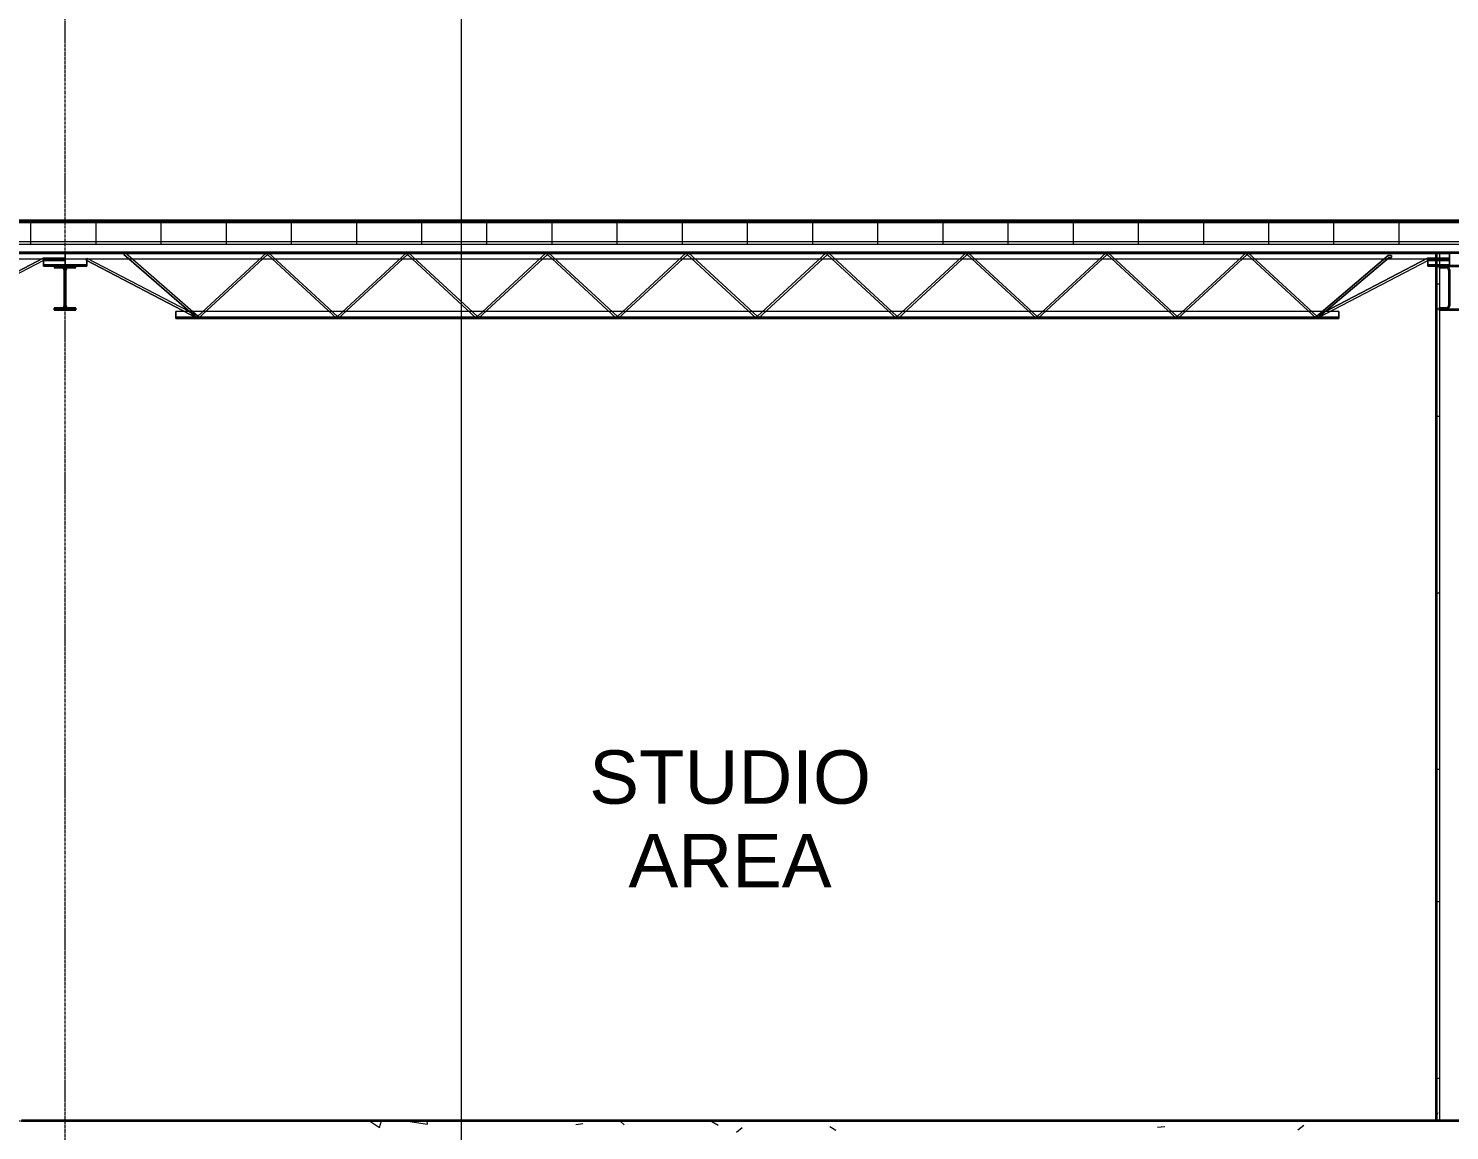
# Model space of a CAD drawing. Header units: millimetres. Extents: x -31954 to 493870, y 99509 to 604061.
# Drawn here: x 344206 to 350750, y 126074 to 131149 of the extents above; entities that cross this region are included whole.
import ezdxf

# ---------------------------------------------------------------- set-up
doc = ezdxf.new("R2010")
doc.units = ezdxf.units.MM
doc.header["$LTSCALE"] = 10
doc.linetypes.add('Center', pattern=[2, 1.25, -0.25, 0.25, -0.25])
for name, color, linetype, lineweight in [('A-ANNOTATIONS', 1, 'Continuous', 9), ('A-FLOR-LEVL', 6, 'Continuous', 9), ('A-FLOR-OTLN', 6, 'Continuous', 9), ('A-FLOR-PATT', 8, 'Continuous', 35), ('A-HATCH', 9, 'Continuous', 0), ('A-ROOF', 4, 'Continuous', 9), ('A-ROOF-PATT', 8, 'Continuous', 35), ('A-WALL', 2, 'Continuous', 18), ('S-BEAM-STEEL-SECTION', 4, 'Continuous', 20), ('S-GRID', 6, 'Center', 9)]:
    doc.layers.add(name, color=color, linetype=linetype, lineweight=lineweight)
doc.styles.get("Standard").update_dxf_attribs({"font": 'arial.ttf', "width": 0.8})
pattern_1 = [(45, (352317.82, 116967.97), (-247.487, 247.487), []), (45, (352317.82, 117342.97), (-247.487, 247.487), [])]

msp = doc.modelspace()

# ---------------------------------------------------------------- hatches: boundary and pattern name
at = {"layer": 'S-BEAM-STEEL-SECTION'}
h = msp.add_hatch(dxfattribs=at)
h.set_pattern_fill('FP_5', color=256, style=0, pattern_type=2)
h.set_pattern_definition(pattern_1)
edge = h.paths.add_edge_path(flags=0)
edge.add_arc((344361.1, 129871.5), 11.8, 270, 360)
edge.add_line((344372.9, 129871.5), (344372.9, 130037.5))
edge.add_arc((344361.1, 130037.5), 11.8, 0, 90)
edge.add_line((344361.1, 130049.3), (344325, 130049.3))
edge.add_line((344325, 130049.3), (344325, 130054.5))
edge.add_line((344325, 130054.5), (344425, 130054.5))
edge.add_line((344425, 130054.5), (344425, 130049.3))
edge.add_line((344425, 130049.3), (344389, 130049.3))
edge.add_arc((344389, 130037.5), 11.8, 90, 180)
edge.add_line((344377.2, 130037.5), (344377.2, 129871.5))
edge.add_arc((344389, 129871.5), 11.8, 180, 270)
edge.add_line((344389, 129859.7), (344425, 129859.7))
edge.add_line((344425, 129859.7), (344425, 129854.5))
edge.add_line((344425, 129854.5), (344325, 129854.5))
edge.add_line((344325, 129854.5), (344325, 129859.7))
edge.add_line((344325, 129859.7), (344361.1, 129859.7))
h = msp.add_hatch(dxfattribs=at)
h.set_pattern_fill('FP_5', color=256, style=0, pattern_type=2)
h.set_pattern_definition(pattern_1)
edge = h.paths.add_edge_path(flags=0)
edge.add_arc((350736.1, 129871.5), 11.8, 270, 360)
edge.add_line((350747.9, 129871.5), (350747.9, 130037.5))
edge.add_arc((350736.1, 130037.5), 11.8, 0, 90)
edge.add_line((350736.1, 130049.3), (350700, 130049.3))
edge.add_line((350700, 130049.3), (350700, 130054.5))
edge.add_line((350700, 130054.5), (350800, 130054.5))
edge.add_line((350800, 130054.5), (350800, 130049.3))
edge.add_line((350800, 130049.3), (350764, 130049.3))
edge.add_arc((350764, 130037.5), 11.8, 90, 180)
edge.add_line((350752.2, 130037.5), (350752.2, 129871.5))
edge.add_arc((350764, 129871.5), 11.8, 180, 270)
edge.add_line((350764, 129859.7), (350800, 129859.7))
edge.add_line((350800, 129859.7), (350800, 129854.5))
edge.add_line((350800, 129854.5), (350700, 129854.5))
edge.add_line((350700, 129854.5), (350700, 129859.7))
edge.add_line((350700, 129859.7), (350736.1, 129859.7))

# ---------------------------------------------------------------- linework, layer by layer
at = {"layer": 'A-ANNOTATIONS'}
msp.add_line((346199, 137115.7), (346199, 118348.8), dxfattribs=at)
at = {"layer": 'A-FLOR-LEVL', "linetype": 'Center'}
for p, q in [((331137.8, 130118), (369016.9, 130118)), ((331137.8, 126118), (369016.9, 126118))]:
    msp.add_line(p, q, dxfattribs=at)
at = {"layer": 'A-FLOR-OTLN', "lineweight": 35}
msp.add_line((363635, 126118), (344175, 126118), dxfattribs=at)
at = {"layer": 'A-FLOR-PATT', "lineweight": 9}
for p, q in [((345389, 126115.8), (345391.8, 126118)), ((345777.4, 126118), (345822.1, 126087.8)), ((345822.1, 126087.9), (345832.2, 126118)), ((345953.4, 126117.1), (345954.2, 126118)), ((345953.4, 126117.1), (346043.7, 126103.1)), ((346043.6, 126103.1), (346041.9, 126118)), ((346726.4, 126101.3), (346759.7, 126105.7)), ((346928.8, 126118), (346949.1, 126099.3)), ((347353.5, 126115.8), (347381.8, 126097.8)), ((350051.9, 126077.7), (350078.5, 126098.1)), ((347466.9, 126066.6), (347493.4, 126087)), ((347895.9, 126092.9), (347924.2, 126074.9)), ((349405.5, 126088.5), (349438.8, 126092.8))]:
    msp.add_line(p, q, dxfattribs=at)
at = {"layer": 'A-HATCH', "lineweight": 9}
for p, q in [((350692.2, 129972.8), (350704, 129972.8)), ((350692.2, 129363.2), (350704, 129363.2)), ((350692.2, 128550.4), (350704, 128550.4)), ((350692.2, 127737.6), (350704, 127737.6)), ((350692.2, 127128), (350704, 127128)), ((350690.3, 126512.5), (350688, 126516.4)), ((350692.2, 126315.2), (350704, 126315.2)), ((350696.1, 126155.2), (350688, 126141.1))]:
    msp.add_line(p, q, dxfattribs=at)
at = {"layer": 'A-ROOF', "lineweight": 35}
for p, q in [((363635, 130263), (336290, 130263)), ((336290, 130118), (363635, 130118))]:
    msp.add_line(p, q, dxfattribs=at)
at = {"layer": 'A-ROOF'}
for p, q in [((336290, 130256), (363635, 130256)), ((336290, 130156), (363635, 130156))]:
    msp.add_line(p, q, dxfattribs=at)
at = {"layer": 'A-ROOF-PATT', "lineweight": 9}
for p, q in [((344217.8, 130156), (344217.8, 130256)), ((344517.8, 130156), (344517.8, 130256)), ((344817.8, 130156), (344817.8, 130256)), ((345117.8, 130156), (345117.8, 130256)), ((345417.8, 130156), (345417.8, 130256)), ((345717.8, 130156), (345717.8, 130256)), ((346017.8, 130156), (346017.8, 130256)), ((346317.8, 130156), (346317.8, 130256)), ((346617.8, 130156), (346617.8, 130256)), ((346917.8, 130156), (346917.8, 130256)), ((347217.8, 130156), (347217.8, 130256)), ((347517.8, 130156), (347517.8, 130256)), ((347817.8, 130156), (347817.8, 130256)), ((348117.8, 130156), (348117.8, 130256)), ((348417.8, 130156), (348417.8, 130256)), ((348717.8, 130156), (348717.8, 130256)), ((349017.8, 130156), (349017.8, 130256)), ((349317.8, 130156), (349317.8, 130256)), ((349617.8, 130156), (349617.8, 130256)), ((349917.8, 130156), (349917.8, 130256)), ((350217.8, 130156), (350217.8, 130256)), ((350517.8, 130156), (350517.8, 130256)), ((336290, 130168), (363635, 130168))]:
    msp.add_line(p, q, dxfattribs=at)
at = {"layer": 'A-WALL', "lineweight": 35}
msp.add_line((350688, 130118), (350688, 126118), dxfattribs=at)
at = {"layer": 'A-WALL'}
for p, q in [((350688.5, 126118), (350688.5, 130118)), ((350704, 130118), (350704, 126118))]:
    msp.add_line(p, q, dxfattribs=at)
at = {"layer": 'S-BEAM-STEEL-SECTION'}
for p, q in [((336430, 130118), (344375, 130118)), ((344375, 130118), (336430, 130118)), ((336430, 130118), (344375, 130118)), ((344375, 130118), (336430, 130118)), ((344375, 130111.5), (336430, 130111.5)), ((344375, 130111.5), (336430, 130111.5)), ((344375, 130111.5), (336430, 130111.5)), ((344375, 130111.5), (336430, 130111.5)), ((343762.8, 129823.5), (344273.8, 130090.7)), ((344273.8, 130090.7), (343762.8, 129823.5)), ((344273.8, 130090.7), (344375, 130090.7)), ((344375, 130090.7), (344273.8, 130090.7)), ((344375, 130118), (344375, 130111.5)), ((344375, 130086), (344375, 130118)), ((344375, 130118), (344375, 130086)), ((344375, 130111.5), (344375, 130118)), ((344375, 130118), (344375, 130086)), ((344375, 130111.5), (344375, 130118)), ((344375, 130118), (344375, 130111.5)), ((344375, 130086), (344375, 130118)), ((344375, 130118), (350750, 130118)), ((350750, 130118), (344375, 130118)), ((344375, 130118), (350750, 130118)), ((350750, 130118), (344375, 130118)), ((344375, 130118), (344375, 130086)), ((344375, 130111.5), (344375, 130118)), ((344375, 130118), (344375, 130111.5)), ((344375, 130086), (344375, 130118)), ((344375, 130118), (350750, 130118)), ((350750, 130118), (344375, 130118)), ((344375, 130118), (350750, 130118)), ((350750, 130118), (344375, 130118)), ((344375, 130111.5), (344375, 130086)), ((344375, 130086), (344375, 130111.5)), ((344375, 130086), (344375, 130111.5)), ((344375, 130111.5), (344375, 130086)), ((350750, 130111.5), (344375, 130111.5)), ((350750, 130111.5), (344375, 130111.5)), ((350750, 130111.5), (344375, 130111.5)), ((350750, 130111.5), (344375, 130111.5)), ((344375, 130086), (344375, 130111.5)), ((344375, 130111.5), (344375, 130086)), ((350750, 130111.5), (344375, 130111.5)), ((350750, 130111.5), (344375, 130111.5)), ((350750, 130111.5), (344375, 130111.5)), ((350750, 130111.5), (344375, 130111.5)), ((344375, 130081.2), (344375, 130090.7)), ((344375, 130090.7), (344375, 130081.2)), ((344472.8, 130081.8), (344477.2, 130090.2)), ((344477.2, 130090.2), (344472.8, 130081.8)), ((344472.8, 130081.8), (344477.2, 130090.2)), ((344477.2, 130090.2), (344472.8, 130081.8)), ((344987.2, 129823.5), (344477.2, 130090.2)), ((344987.2, 129823.5), (344477.2, 130090.2)), ((344987.2, 129823.5), (344477.2, 130090.2)), ((344987.2, 129823.5), (344477.2, 130090.2)), ((344645.2, 130108), (344651.4, 130115.2)), ((344651.4, 130115.2), (344645.2, 130108)), ((344645.2, 130108), (344651.4, 130115.2)), ((344651.4, 130115.2), (344645.2, 130108)), ((344645.2, 130108), (344981.9, 129815.7)), ((344981.9, 129815.7), (344645.2, 130108)), ((344645.2, 130108), (344981.9, 129815.7)), ((344981.9, 129815.7), (344645.2, 130108)), ((344988.1, 129822.9), (344651.4, 130115.2)), ((344988.1, 129822.9), (344651.4, 130115.2)), ((344988.1, 129822.9), (344651.4, 130115.2)), ((344988.1, 129822.9), (344651.4, 130115.2)), ((345302.2, 130116.4), (344986.3, 129824.1)), ((344986.3, 129824.1), (345302.2, 130116.4)), ((345302.2, 130116.4), (344986.3, 129824.1)), ((344986.3, 129824.1), (345302.2, 130116.4)), ((345305.9, 130106.9), (344990, 129814.6)), ((344990, 129814.6), (345305.9, 130106.9)), ((345305.9, 130106.9), (344990, 129814.6)), ((344990, 129814.6), (345305.9, 130106.9)), ((345312.2, 130116.4), (345302.2, 130116.4)), ((345302.2, 130116.4), (345312.2, 130116.4)), ((345312.2, 130116.4), (345302.2, 130116.4)), ((345302.2, 130116.4), (345312.2, 130116.4)), ((345308.5, 130106.9), (345305.9, 130106.9)), ((345305.9, 130106.9), (345308.5, 130106.9)), ((345308.5, 130106.9), (345305.9, 130106.9)), ((345305.9, 130106.9), (345308.5, 130106.9)), ((345624.4, 129814.6), (345308.5, 130106.9)), ((345308.5, 130106.9), (345624.4, 129814.6)), ((345624.4, 129814.6), (345308.5, 130106.9)), ((345308.5, 130106.9), (345624.4, 129814.6)), ((345628.1, 129824.1), (345312.2, 130116.4)), ((345312.2, 130116.4), (345628.1, 129824.1)), ((345628.1, 129824.1), (345312.2, 130116.4)), ((345312.2, 130116.4), (345628.1, 129824.1)), ((345946.5, 130116.4), (345630.7, 129824.1)), ((345630.7, 129824.1), (345946.5, 130116.4)), ((345946.5, 130116.4), (345630.7, 129824.1)), ((345630.7, 129824.1), (345946.5, 130116.4)), ((345950.3, 130106.9), (345634.4, 129814.6)), ((345634.4, 129814.6), (345950.3, 130106.9)), ((345950.3, 130106.9), (345634.4, 129814.6)), ((345634.4, 129814.6), (345950.3, 130106.9)), ((345956.6, 130116.4), (345946.5, 130116.4)), ((345946.5, 130116.4), (345956.6, 130116.4)), ((345956.6, 130116.4), (345946.5, 130116.4)), ((345946.5, 130116.4), (345956.6, 130116.4)), ((345952.9, 130106.9), (345950.3, 130106.9)), ((345950.3, 130106.9), (345952.9, 130106.9)), ((345952.9, 130106.9), (345950.3, 130106.9)), ((345950.3, 130106.9), (345952.9, 130106.9)), ((346268.7, 129814.6), (345952.9, 130106.9)), ((345952.9, 130106.9), (346268.7, 129814.6)), ((346268.7, 129814.6), (345952.9, 130106.9)), ((345952.9, 130106.9), (346268.7, 129814.6)), ((346272.4, 129824.1), (345956.6, 130116.4)), ((345956.6, 130116.4), (346272.4, 129824.1)), ((346272.4, 129824.1), (345956.6, 130116.4)), ((345956.6, 130116.4), (346272.4, 129824.1)), ((346590.9, 130116.4), (346275.1, 129824.1)), ((346275.1, 129824.1), (346590.9, 130116.4)), ((346590.9, 130116.4), (346275.1, 129824.1)), ((346275.1, 129824.1), (346590.9, 130116.4)), ((346594.6, 130106.9), (346278.8, 129814.6)), ((346278.8, 129814.6), (346594.6, 130106.9)), ((346594.6, 130106.9), (346278.8, 129814.6)), ((346278.8, 129814.6), (346594.6, 130106.9)), ((346601, 130116.4), (346590.9, 130116.4)), ((346590.9, 130116.4), (346601, 130116.4)), ((346601, 130116.4), (346590.9, 130116.4)), ((346590.9, 130116.4), (346601, 130116.4)), ((346597.3, 130106.9), (346594.6, 130106.9)), ((346594.6, 130106.9), (346597.3, 130106.9)), ((346597.3, 130106.9), (346594.6, 130106.9)), ((346594.6, 130106.9), (346597.3, 130106.9)), ((346913.1, 129814.6), (346597.3, 130106.9)), ((346597.3, 130106.9), (346913.1, 129814.6)), ((346913.1, 129814.6), (346597.3, 130106.9)), ((346597.3, 130106.9), (346913.1, 129814.6)), ((346916.8, 129824.1), (346601, 130116.4)), ((346601, 130116.4), (346916.8, 129824.1)), ((346916.8, 129824.1), (346601, 130116.4)), ((346601, 130116.4), (346916.8, 129824.1)), ((347235.3, 130116.4), (346919.5, 129824.1)), ((346919.5, 129824.1), (347235.3, 130116.4)), ((347235.3, 130116.4), (346919.5, 129824.1)), ((346919.5, 129824.1), (347235.3, 130116.4)), ((347239, 130106.9), (346923.2, 129814.6)), ((346923.2, 129814.6), (347239, 130106.9)), ((347239, 130106.9), (346923.2, 129814.6)), ((346923.2, 129814.6), (347239, 130106.9)), ((347245.4, 130116.4), (347235.3, 130116.4)), ((347235.3, 130116.4), (347245.4, 130116.4)), ((347245.4, 130116.4), (347235.3, 130116.4)), ((347235.3, 130116.4), (347245.4, 130116.4)), ((347241.6, 130106.9), (347239, 130106.9)), ((347239, 130106.9), (347241.6, 130106.9)), ((347241.6, 130106.9), (347239, 130106.9)), ((347239, 130106.9), (347241.6, 130106.9)), ((347557.5, 129814.6), (347241.6, 130106.9)), ((347241.6, 130106.9), (347557.5, 129814.6)), ((347557.5, 129814.6), (347241.6, 130106.9)), ((347241.6, 130106.9), (347557.5, 129814.6)), ((347561.2, 129824.1), (347245.4, 130116.4)), ((347245.4, 130116.4), (347561.2, 129824.1)), ((347561.2, 129824.1), (347245.4, 130116.4)), ((347245.4, 130116.4), (347561.2, 129824.1)), ((347879.7, 130116.4), (347563.8, 129824.1)), ((347563.8, 129824.1), (347879.7, 130116.4)), ((347879.7, 130116.4), (347563.8, 129824.1)), ((347563.8, 129824.1), (347879.7, 130116.4)), ((347883.4, 130106.9), (347567.5, 129814.6)), ((347567.5, 129814.6), (347883.4, 130106.9)), ((347883.4, 130106.9), (347567.5, 129814.6)), ((347567.5, 129814.6), (347883.4, 130106.9)), ((347889.7, 130116.4), (347879.7, 130116.4)), ((347879.7, 130116.4), (347889.7, 130116.4)), ((347889.7, 130116.4), (347879.7, 130116.4)), ((347879.7, 130116.4), (347889.7, 130116.4)), ((347886, 130106.9), (347883.4, 130106.9)), ((347883.4, 130106.9), (347886, 130106.9)), ((347886, 130106.9), (347883.4, 130106.9)), ((347883.4, 130106.9), (347886, 130106.9)), ((348201.9, 129814.6), (347886, 130106.9)), ((347886, 130106.9), (348201.9, 129814.6)), ((348201.9, 129814.6), (347886, 130106.9)), ((347886, 130106.9), (348201.9, 129814.6)), ((348205.6, 129824.1), (347889.7, 130116.4)), ((347889.7, 130116.4), (348205.6, 129824.1)), ((348205.6, 129824.1), (347889.7, 130116.4)), ((347889.7, 130116.4), (348205.6, 129824.1)), ((348524, 130116.4), (348208.2, 129824.1)), ((348208.2, 129824.1), (348524, 130116.4)), ((348524, 130116.4), (348208.2, 129824.1)), ((348208.2, 129824.1), (348524, 130116.4)), ((348527.8, 130106.9), (348211.9, 129814.6)), ((348211.9, 129814.6), (348527.8, 130106.9)), ((348527.8, 130106.9), (348211.9, 129814.6)), ((348211.9, 129814.6), (348527.8, 130106.9)), ((348534.1, 130116.4), (348524, 130116.4)), ((348524, 130116.4), (348534.1, 130116.4)), ((348534.1, 130116.4), (348524, 130116.4)), ((348524, 130116.4), (348534.1, 130116.4)), ((348530.4, 130106.9), (348527.8, 130106.9)), ((348527.8, 130106.9), (348530.4, 130106.9)), ((348530.4, 130106.9), (348527.8, 130106.9)), ((348527.8, 130106.9), (348530.4, 130106.9)), ((348846.2, 129814.6), (348530.4, 130106.9)), ((348530.4, 130106.9), (348846.2, 129814.6)), ((348846.2, 129814.6), (348530.4, 130106.9)), ((348530.4, 130106.9), (348846.2, 129814.6)), ((348849.9, 129824.1), (348534.1, 130116.4)), ((348534.1, 130116.4), (348849.9, 129824.1)), ((348849.9, 129824.1), (348534.1, 130116.4)), ((348534.1, 130116.4), (348849.9, 129824.1)), ((349168.4, 130116.4), (348852.6, 129824.1)), ((348852.6, 129824.1), (349168.4, 130116.4)), ((349168.4, 130116.4), (348852.6, 129824.1)), ((348852.6, 129824.1), (349168.4, 130116.4)), ((349172.1, 130106.9), (348856.3, 129814.6)), ((348856.3, 129814.6), (349172.1, 130106.9)), ((349172.1, 130106.9), (348856.3, 129814.6)), ((348856.3, 129814.6), (349172.1, 130106.9)), ((349178.5, 130116.4), (349168.4, 130116.4)), ((349168.4, 130116.4), (349178.5, 130116.4)), ((349178.5, 130116.4), (349168.4, 130116.4)), ((349168.4, 130116.4), (349178.5, 130116.4)), ((349174.8, 130106.9), (349172.1, 130106.9)), ((349172.1, 130106.9), (349174.8, 130106.9)), ((349174.8, 130106.9), (349172.1, 130106.9)), ((349172.1, 130106.9), (349174.8, 130106.9)), ((349490.6, 129814.6), (349174.8, 130106.9)), ((349174.8, 130106.9), (349490.6, 129814.6)), ((349490.6, 129814.6), (349174.8, 130106.9)), ((349174.8, 130106.9), (349490.6, 129814.6)), ((349494.3, 129824.1), (349178.5, 130116.4)), ((349178.5, 130116.4), (349494.3, 129824.1)), ((349494.3, 129824.1), (349178.5, 130116.4)), ((349178.5, 130116.4), (349494.3, 129824.1)), ((349812.8, 130116.4), (349497, 129824.1)), ((349497, 129824.1), (349812.8, 130116.4)), ((349812.8, 130116.4), (349497, 129824.1)), ((349497, 129824.1), (349812.8, 130116.4)), ((349816.5, 130106.9), (349500.7, 129814.6)), ((349500.7, 129814.6), (349816.5, 130106.9)), ((349816.5, 130106.9), (349500.7, 129814.6)), ((349500.7, 129814.6), (349816.5, 130106.9)), ((349822.9, 130116.4), (349812.8, 130116.4)), ((349812.8, 130116.4), (349822.9, 130116.4)), ((349822.9, 130116.4), (349812.8, 130116.4)), ((349812.8, 130116.4), (349822.9, 130116.4)), ((349819.1, 130106.9), (349816.5, 130106.9)), ((349816.5, 130106.9), (349819.1, 130106.9)), ((349819.1, 130106.9), (349816.5, 130106.9)), ((349816.5, 130106.9), (349819.1, 130106.9)), ((350135, 129814.6), (349819.1, 130106.9)), ((349819.1, 130106.9), (350135, 129814.6)), ((350135, 129814.6), (349819.1, 130106.9)), ((349819.1, 130106.9), (350135, 129814.6)), ((350138.7, 129824.1), (349822.9, 130116.4)), ((349822.9, 130116.4), (350138.7, 129824.1)), ((350138.7, 129824.1), (349822.9, 130116.4)), ((349822.9, 130116.4), (350138.7, 129824.1)), ((350467.7, 130103.7), (350136.9, 129822.9)), ((350136.9, 129822.9), (350467.7, 130103.7)), ((350467.7, 130103.7), (350136.9, 129822.9)), ((350136.9, 129822.9), (350467.7, 130103.7)), ((350137.8, 129823.5), (350648.8, 130090.7)), ((350648.8, 130090.7), (350137.8, 129823.5)), ((350137.8, 129823.5), (350648.8, 130090.7)), ((350648.8, 130090.7), (350137.8, 129823.5)), ((350471.2, 130094.2), (350143.1, 129815.7)), ((350143.1, 129815.7), (350471.2, 130094.2)), ((350471.2, 130094.2), (350143.1, 129815.7)), ((350143.1, 129815.7), (350471.2, 130094.2)), ((350482.2, 130103.7), (350467.7, 130103.7)), ((350467.7, 130103.7), (350482.2, 130103.7)), ((350482.2, 130103.7), (350467.7, 130103.7)), ((350467.7, 130103.7), (350482.2, 130103.7)), ((350471.2, 130094.2), (350482.2, 130094.2)), ((350471.2, 130094.2), (350482.2, 130094.2)), ((350471.2, 130094.2), (350482.2, 130094.2)), ((350471.2, 130094.2), (350482.2, 130094.2)), ((350482.2, 130103.7), (350482.2, 130094.2)), ((350482.2, 130094.2), (350482.2, 130103.7)), ((350482.2, 130103.7), (350482.2, 130094.2)), ((350482.2, 130094.2), (350482.2, 130103.7)), ((350648.8, 130090.7), (350750, 130090.7)), ((350750, 130090.7), (350648.8, 130090.7)), ((350648.8, 130090.7), (350750, 130090.7)), ((350750, 130090.7), (350648.8, 130090.7)), ((350750, 130118), (350750, 130111.5)), ((350750, 130086), (350750, 130118)), ((350750, 130118), (350750, 130086)), ((350750, 130111.5), (350750, 130118)), ((350750, 130118), (350750, 130111.5)), ((350750, 130086), (350750, 130118)), ((350750, 130118), (350750, 130086)), ((350750, 130111.5), (350750, 130118)), ((350750, 130111.5), (350750, 130086)), ((350750, 130086), (350750, 130111.5)), ((350750, 130111.5), (350750, 130086)), ((350750, 130086), (350750, 130111.5)), ((350750, 130081.2), (350750, 130090.7)), ((350750, 130090.7), (350750, 130081.2)), ((350750, 130081.2), (350750, 130090.7)), ((350750, 130090.7), (350750, 130081.2)), ((344375, 130086), (336430, 130086)), ((344375, 130086), (336430, 130086)), ((344375, 130086), (336430, 130086)), ((344375, 130086), (336430, 130086)), ((344276.2, 130081.2), (343767.2, 129815.1)), ((344276.2, 130081.2), (343767.2, 129815.1)), ((344275, 130054.5), (344275, 130086)), ((344275, 130086), (344275, 130061)), ((344275, 130061), (344275, 130086)), ((344275, 130086), (344275, 130054.5)), ((344375, 130086), (344275, 130086)), ((344375, 130086), (344275, 130086)), ((344375, 130086), (344275, 130086)), ((344375, 130086), (344275, 130086)), ((344275, 130061), (344275, 130054.5)), ((344275, 130054.5), (344275, 130061)), ((344375, 130061), (344275, 130061)), ((344375, 130061), (344275, 130061)), ((344375, 130061), (344275, 130061)), ((344375, 130061), (344275, 130061)), ((344275, 130054.5), (344375, 130054.5)), ((344375, 130054.5), (344275, 130054.5)), ((344275, 130054.5), (344375, 130054.5)), ((344375, 130054.5), (344275, 130054.5)), ((344276.2, 130081.2), (344375, 130081.2)), ((344375, 130081.2), (344276.2, 130081.2)), ((344375, 130061), (344375, 130086)), ((344375, 130086), (344375, 130054.5)), ((344375, 130054.5), (344375, 130086)), ((344375, 130086), (344375, 130061)), ((350750, 130086), (344375, 130086)), ((350750, 130086), (344375, 130086)), ((350750, 130086), (344375, 130086)), ((350750, 130086), (344375, 130086)), ((344375, 130061), (344375, 130086)), ((344375, 130086), (344375, 130054.5)), ((344375, 130054.5), (344375, 130086)), ((344375, 130086), (344375, 130061)), ((344475, 130086), (344375, 130086)), ((344475, 130086), (344375, 130086)), ((344475, 130086), (344375, 130086)), ((344475, 130086), (344375, 130086)), ((350750, 130086), (344375, 130086)), ((350750, 130086), (344375, 130086)), ((350750, 130086), (344375, 130086)), ((350750, 130086), (344375, 130086)), ((344375, 130061), (344375, 130086)), ((344375, 130086), (344375, 130054.5)), ((344375, 130054.5), (344375, 130086)), ((344375, 130086), (344375, 130061)), ((344475, 130086), (344375, 130086)), ((344475, 130086), (344375, 130086)), ((344475, 130086), (344375, 130086)), ((344475, 130086), (344375, 130086)), ((344375, 130054.5), (344375, 130061)), ((344375, 130061), (344375, 130054.5)), ((344375, 130054.5), (344375, 130061)), ((344375, 130061), (344375, 130054.5)), ((344475, 130061), (344375, 130061)), ((344475, 130061), (344375, 130061)), ((344475, 130061), (344375, 130061)), ((344475, 130061), (344375, 130061)), ((344375, 130054.5), (344375, 130061)), ((344375, 130061), (344375, 130054.5)), ((344475, 130061), (344375, 130061)), ((344475, 130061), (344375, 130061)), ((344475, 130061), (344375, 130061)), ((344475, 130061), (344375, 130061)), ((344375, 130054.5), (344475, 130054.5)), ((344475, 130054.5), (344375, 130054.5)), ((344375, 130054.5), (344475, 130054.5)), ((344475, 130054.5), (344375, 130054.5)), ((344375, 130054.5), (344475, 130054.5)), ((344475, 130054.5), (344375, 130054.5)), ((344375, 130054.5), (344475, 130054.5)), ((344475, 130054.5), (344375, 130054.5)), ((344472.8, 130081.8), (344982.8, 129815.1)), ((344982.8, 129815.1), (344472.8, 130081.8)), ((344472.8, 130081.8), (344982.8, 129815.1)), ((344982.8, 129815.1), (344472.8, 130081.8)), ((344475, 130054.5), (344475, 130086)), ((344475, 130086), (344475, 130061)), ((344475, 130061), (344475, 130086)), ((344475, 130086), (344475, 130054.5)), ((344475, 130054.5), (344475, 130086)), ((344475, 130086), (344475, 130061)), ((344475, 130061), (344475, 130086)), ((344475, 130086), (344475, 130054.5)), ((344475, 130061), (344475, 130054.5)), ((344475, 130054.5), (344475, 130061)), ((344475, 130061), (344475, 130054.5)), ((344475, 130054.5), (344475, 130061)), ((350651.2, 130081.2), (350142.2, 129815.1)), ((350651.2, 130081.2), (350142.2, 129815.1)), ((350651.2, 130081.2), (350142.2, 129815.1)), ((350651.2, 130081.2), (350142.2, 129815.1)), ((350650, 130054.5), (350650, 130086)), ((350650, 130086), (350650, 130061)), ((350650, 130061), (350650, 130086)), ((350650, 130086), (350650, 130054.5)), ((350750, 130086), (350650, 130086)), ((350750, 130086), (350650, 130086)), ((350750, 130086), (350650, 130086)), ((350750, 130086), (350650, 130086)), ((350650, 130054.5), (350650, 130086)), ((350650, 130086), (350650, 130061)), ((350650, 130061), (350650, 130086)), ((350650, 130086), (350650, 130054.5)), ((350750, 130086), (350650, 130086)), ((350750, 130086), (350650, 130086)), ((350750, 130086), (350650, 130086)), ((350750, 130086), (350650, 130086)), ((350650, 130061), (350650, 130054.5)), ((350650, 130054.5), (350650, 130061)), ((350750, 130061), (350650, 130061)), ((350750, 130061), (350650, 130061)), ((350750, 130061), (350650, 130061)), ((350750, 130061), (350650, 130061)), ((350650, 130061), (350650, 130054.5)), ((350650, 130054.5), (350650, 130061)), ((350750, 130061), (350650, 130061)), ((350750, 130061), (350650, 130061)), ((350750, 130061), (350650, 130061)), ((350750, 130061), (350650, 130061)), ((350650, 130054.5), (350750, 130054.5)), ((350750, 130054.5), (350650, 130054.5)), ((350650, 130054.5), (350750, 130054.5)), ((350750, 130054.5), (350650, 130054.5)), ((350650, 130054.5), (350750, 130054.5)), ((350750, 130054.5), (350650, 130054.5)), ((350650, 130054.5), (350750, 130054.5)), ((350750, 130054.5), (350650, 130054.5)), ((350651.2, 130081.2), (350750, 130081.2)), ((350750, 130081.2), (350651.2, 130081.2)), ((350651.2, 130081.2), (350750, 130081.2)), ((350750, 130081.2), (350651.2, 130081.2)), ((350750, 130061), (350750, 130086)), ((350750, 130086), (350750, 130054.5)), ((350750, 130054.5), (350750, 130086)), ((350750, 130086), (350750, 130061)), ((350750, 130061), (350750, 130086)), ((350750, 130086), (350750, 130054.5)), ((350750, 130054.5), (350750, 130086)), ((350750, 130086), (350750, 130061)), ((350750, 130054.5), (350750, 130061)), ((350750, 130061), (350750, 130054.5)), ((350750, 130054.5), (350750, 130061)), ((350750, 130061), (350750, 130054.5)), ((344885, 129819.5), (344885, 129845)), ((344885, 129845), (344885, 129813)), ((344885, 129813), (344885, 129845)), ((344885, 129845), (344885, 129819.5)), ((350240, 129845), (344885, 129845)), ((350240, 129845), (344885, 129845)), ((350240, 129845), (344885, 129845)), ((350240, 129845), (344885, 129845)), ((344885, 129819.5), (344885, 129845)), ((344885, 129845), (344885, 129813)), ((344885, 129813), (344885, 129845)), ((344885, 129845), (344885, 129819.5)), ((350240, 129845), (344885, 129845)), ((350240, 129845), (344885, 129845)), ((350240, 129845), (344885, 129845)), ((350240, 129845), (344885, 129845)), ((350240, 129813), (350240, 129845)), ((350240, 129845), (350240, 129819.5)), ((350240, 129819.5), (350240, 129845)), ((350240, 129845), (350240, 129813)), ((350240, 129813), (350240, 129845)), ((350240, 129845), (350240, 129819.5)), ((350240, 129819.5), (350240, 129845)), ((350240, 129845), (350240, 129813)), ((344885, 129813), (344885, 129819.5)), ((344885, 129819.5), (344885, 129813)), ((350240, 129819.5), (344885, 129819.5)), ((350240, 129819.5), (344885, 129819.5)), ((350240, 129819.5), (344885, 129819.5)), ((350240, 129819.5), (344885, 129819.5)), ((344885, 129813), (344885, 129819.5)), ((344885, 129819.5), (344885, 129813)), ((350240, 129819.5), (344885, 129819.5)), ((350240, 129819.5), (344885, 129819.5)), ((350240, 129819.5), (344885, 129819.5)), ((350240, 129819.5), (344885, 129819.5)), ((344885, 129813), (350240, 129813)), ((350240, 129813), (344885, 129813)), ((344885, 129813), (350240, 129813)), ((350240, 129813), (344885, 129813)), ((344885, 129813), (350240, 129813)), ((350240, 129813), (344885, 129813)), ((344885, 129813), (350240, 129813)), ((350240, 129813), (344885, 129813)), ((344981.9, 129815.7), (344988.1, 129822.9)), ((344988.1, 129822.9), (344981.9, 129815.7)), ((344981.9, 129815.7), (344988.1, 129822.9)), ((344988.1, 129822.9), (344981.9, 129815.7)), ((344982.8, 129815.1), (344987.2, 129823.5)), ((344987.2, 129823.5), (344982.8, 129815.1)), ((344982.8, 129815.1), (344987.2, 129823.5)), ((344987.2, 129823.5), (344982.8, 129815.1)), ((344986.3, 129824.1), (344985, 129824.1)), ((344985, 129814.6), (344985, 129824.1)), ((344985, 129824.1), (344985, 129814.6)), ((344985, 129824.1), (344986.3, 129824.1)), ((344986.3, 129824.1), (344985, 129824.1)), ((344985, 129814.6), (344985, 129824.1)), ((344985, 129824.1), (344985, 129814.6)), ((344985, 129824.1), (344986.3, 129824.1)), ((344990, 129814.6), (344985, 129814.6)), ((344985, 129814.6), (344990, 129814.6)), ((344990, 129814.6), (344985, 129814.6)), ((344985, 129814.6), (344990, 129814.6)), ((345624.4, 129814.6), (345629.4, 129814.6)), ((345624.4, 129814.6), (345629.4, 129814.6)), ((345624.4, 129814.6), (345629.4, 129814.6)), ((345624.4, 129814.6), (345629.4, 129814.6)), ((345629.4, 129824.1), (345628.1, 129824.1)), ((345628.1, 129824.1), (345629.4, 129824.1)), ((345629.4, 129824.1), (345628.1, 129824.1)), ((345628.1, 129824.1), (345629.4, 129824.1)), ((345630.7, 129824.1), (345629.4, 129824.1)), ((345629.4, 129814.6), (345629.4, 129824.1)), ((345629.4, 129824.1), (345629.4, 129814.6)), ((345629.4, 129824.1), (345630.7, 129824.1)), ((345629.4, 129824.1), (345629.4, 129814.6)), ((345629.4, 129814.6), (345629.4, 129824.1)), ((345630.7, 129824.1), (345629.4, 129824.1)), ((345629.4, 129814.6), (345629.4, 129824.1)), ((345629.4, 129824.1), (345629.4, 129814.6)), ((345629.4, 129824.1), (345630.7, 129824.1)), ((345629.4, 129824.1), (345629.4, 129814.6)), ((345629.4, 129814.6), (345629.4, 129824.1)), ((345634.4, 129814.6), (345629.4, 129814.6)), ((345629.4, 129814.6), (345634.4, 129814.6)), ((345634.4, 129814.6), (345629.4, 129814.6)), ((345629.4, 129814.6), (345634.4, 129814.6)), ((346268.7, 129814.6), (346273.8, 129814.6)), ((346268.7, 129814.6), (346273.8, 129814.6)), ((346268.7, 129814.6), (346273.8, 129814.6)), ((346268.7, 129814.6), (346273.8, 129814.6)), ((346273.8, 129824.1), (346272.4, 129824.1)), ((346272.4, 129824.1), (346273.8, 129824.1)), ((346273.8, 129824.1), (346272.4, 129824.1)), ((346272.4, 129824.1), (346273.8, 129824.1)), ((346273.8, 129824.1), (346273.8, 129814.6)), ((346273.8, 129814.6), (346273.8, 129824.1)), ((346275.1, 129824.1), (346273.8, 129824.1)), ((346273.8, 129814.6), (346273.8, 129824.1)), ((346273.8, 129824.1), (346273.8, 129814.6)), ((346273.8, 129824.1), (346275.1, 129824.1)), ((346273.8, 129824.1), (346273.8, 129814.6)), ((346273.8, 129814.6), (346273.8, 129824.1)), ((346275.1, 129824.1), (346273.8, 129824.1)), ((346273.8, 129814.6), (346273.8, 129824.1)), ((346273.8, 129824.1), (346273.8, 129814.6)), ((346273.8, 129824.1), (346275.1, 129824.1)), ((346278.8, 129814.6), (346273.8, 129814.6)), ((346273.8, 129814.6), (346278.8, 129814.6)), ((346278.8, 129814.6), (346273.8, 129814.6)), ((346273.8, 129814.6), (346278.8, 129814.6)), ((346913.1, 129814.6), (346918.1, 129814.6)), ((346913.1, 129814.6), (346918.1, 129814.6)), ((346913.1, 129814.6), (346918.1, 129814.6)), ((346913.1, 129814.6), (346918.1, 129814.6)), ((346918.1, 129824.1), (346916.8, 129824.1)), ((346916.8, 129824.1), (346918.1, 129824.1)), ((346918.1, 129824.1), (346916.8, 129824.1)), ((346916.8, 129824.1), (346918.1, 129824.1)), ((346918.1, 129824.1), (346918.1, 129814.6)), ((346918.1, 129814.6), (346918.1, 129824.1)), ((346919.5, 129824.1), (346918.1, 129824.1)), ((346918.1, 129814.6), (346918.1, 129824.1)), ((346918.1, 129824.1), (346918.1, 129814.6)), ((346918.1, 129824.1), (346919.5, 129824.1)), ((346918.1, 129824.1), (346918.1, 129814.6)), ((346918.1, 129814.6), (346918.1, 129824.1)), ((346919.5, 129824.1), (346918.1, 129824.1)), ((346918.1, 129814.6), (346918.1, 129824.1)), ((346918.1, 129824.1), (346918.1, 129814.6)), ((346918.1, 129824.1), (346919.5, 129824.1)), ((346923.2, 129814.6), (346918.1, 129814.6)), ((346918.1, 129814.6), (346923.2, 129814.6)), ((346923.2, 129814.6), (346918.1, 129814.6)), ((346918.1, 129814.6), (346923.2, 129814.6)), ((347557.5, 129814.6), (347562.5, 129814.6)), ((347557.5, 129814.6), (347562.5, 129814.6)), ((347557.5, 129814.6), (347562.5, 129814.6)), ((347557.5, 129814.6), (347562.5, 129814.6)), ((347562.5, 129824.1), (347561.2, 129824.1)), ((347561.2, 129824.1), (347562.5, 129824.1)), ((347562.5, 129824.1), (347561.2, 129824.1)), ((347561.2, 129824.1), (347562.5, 129824.1)), ((347562.5, 129824.1), (347562.5, 129814.6)), ((347562.5, 129814.6), (347562.5, 129824.1)), ((347563.8, 129824.1), (347562.5, 129824.1)), ((347562.5, 129814.6), (347562.5, 129824.1)), ((347562.5, 129824.1), (347562.5, 129814.6)), ((347562.5, 129824.1), (347563.8, 129824.1)), ((347562.5, 129824.1), (347562.5, 129814.6)), ((347562.5, 129814.6), (347562.5, 129824.1)), ((347563.8, 129824.1), (347562.5, 129824.1)), ((347562.5, 129814.6), (347562.5, 129824.1)), ((347562.5, 129824.1), (347562.5, 129814.6)), ((347562.5, 129824.1), (347563.8, 129824.1)), ((347567.5, 129814.6), (347562.5, 129814.6)), ((347562.5, 129814.6), (347567.5, 129814.6)), ((347567.5, 129814.6), (347562.5, 129814.6)), ((347562.5, 129814.6), (347567.5, 129814.6)), ((348201.9, 129814.6), (348206.9, 129814.6)), ((348201.9, 129814.6), (348206.9, 129814.6)), ((348201.9, 129814.6), (348206.9, 129814.6)), ((348201.9, 129814.6), (348206.9, 129814.6)), ((348206.9, 129824.1), (348205.6, 129824.1)), ((348205.6, 129824.1), (348206.9, 129824.1)), ((348206.9, 129824.1), (348205.6, 129824.1)), ((348205.6, 129824.1), (348206.9, 129824.1)), ((348206.9, 129824.1), (348206.9, 129814.6)), ((348206.9, 129814.6), (348206.9, 129824.1)), ((348208.2, 129824.1), (348206.9, 129824.1)), ((348206.9, 129814.6), (348206.9, 129824.1)), ((348206.9, 129824.1), (348206.9, 129814.6)), ((348206.9, 129824.1), (348208.2, 129824.1)), ((348206.9, 129824.1), (348206.9, 129814.6)), ((348206.9, 129814.6), (348206.9, 129824.1)), ((348208.2, 129824.1), (348206.9, 129824.1)), ((348206.9, 129814.6), (348206.9, 129824.1)), ((348206.9, 129824.1), (348206.9, 129814.6)), ((348206.9, 129824.1), (348208.2, 129824.1)), ((348211.9, 129814.6), (348206.9, 129814.6)), ((348206.9, 129814.6), (348211.9, 129814.6)), ((348211.9, 129814.6), (348206.9, 129814.6)), ((348206.9, 129814.6), (348211.9, 129814.6)), ((348846.2, 129814.6), (348851.3, 129814.6)), ((348846.2, 129814.6), (348851.3, 129814.6)), ((348846.2, 129814.6), (348851.3, 129814.6)), ((348846.2, 129814.6), (348851.3, 129814.6)), ((348851.3, 129824.1), (348849.9, 129824.1)), ((348849.9, 129824.1), (348851.3, 129824.1)), ((348851.3, 129824.1), (348849.9, 129824.1)), ((348849.9, 129824.1), (348851.3, 129824.1)), ((348851.3, 129824.1), (348851.3, 129814.6)), ((348851.3, 129814.6), (348851.3, 129824.1)), ((348852.6, 129824.1), (348851.3, 129824.1)), ((348851.3, 129814.6), (348851.3, 129824.1)), ((348851.3, 129824.1), (348851.3, 129814.6)), ((348851.3, 129824.1), (348852.6, 129824.1)), ((348851.3, 129824.1), (348851.3, 129814.6)), ((348851.3, 129814.6), (348851.3, 129824.1)), ((348852.6, 129824.1), (348851.3, 129824.1)), ((348851.3, 129814.6), (348851.3, 129824.1)), ((348851.3, 129824.1), (348851.3, 129814.6)), ((348851.3, 129824.1), (348852.6, 129824.1)), ((348856.3, 129814.6), (348851.3, 129814.6)), ((348851.3, 129814.6), (348856.3, 129814.6)), ((348856.3, 129814.6), (348851.3, 129814.6)), ((348851.3, 129814.6), (348856.3, 129814.6)), ((349490.6, 129814.6), (349495.6, 129814.6)), ((349490.6, 129814.6), (349495.6, 129814.6)), ((349490.6, 129814.6), (349495.6, 129814.6)), ((349490.6, 129814.6), (349495.6, 129814.6)), ((349495.6, 129824.1), (349494.3, 129824.1)), ((349494.3, 129824.1), (349495.6, 129824.1)), ((349495.6, 129824.1), (349494.3, 129824.1)), ((349494.3, 129824.1), (349495.6, 129824.1)), ((349495.6, 129824.1), (349495.6, 129814.6)), ((349495.6, 129814.6), (349495.6, 129824.1)), ((349497, 129824.1), (349495.6, 129824.1)), ((349495.6, 129814.6), (349495.6, 129824.1)), ((349495.6, 129824.1), (349495.6, 129814.6)), ((349495.6, 129824.1), (349497, 129824.1)), ((349495.6, 129824.1), (349495.6, 129814.6)), ((349495.6, 129814.6), (349495.6, 129824.1)), ((349497, 129824.1), (349495.6, 129824.1)), ((349495.6, 129814.6), (349495.6, 129824.1)), ((349495.6, 129824.1), (349495.6, 129814.6)), ((349495.6, 129824.1), (349497, 129824.1)), ((349500.7, 129814.6), (349495.6, 129814.6)), ((349495.6, 129814.6), (349500.7, 129814.6)), ((349500.7, 129814.6), (349495.6, 129814.6)), ((349495.6, 129814.6), (349500.7, 129814.6)), ((350135, 129814.6), (350140, 129814.6)), ((350135, 129814.6), (350140, 129814.6)), ((350135, 129814.6), (350140, 129814.6)), ((350135, 129814.6), (350140, 129814.6)), ((350143.1, 129815.7), (350136.9, 129822.9)), ((350136.9, 129822.9), (350143.1, 129815.7)), ((350143.1, 129815.7), (350136.9, 129822.9)), ((350136.9, 129822.9), (350143.1, 129815.7)), ((350137.8, 129823.5), (350142.2, 129815.1)), ((350142.2, 129815.1), (350137.8, 129823.5)), ((350137.8, 129823.5), (350142.2, 129815.1)), ((350142.2, 129815.1), (350137.8, 129823.5)), ((350140, 129824.1), (350138.7, 129824.1)), ((350138.7, 129824.1), (350140, 129824.1)), ((350140, 129824.1), (350138.7, 129824.1)), ((350138.7, 129824.1), (350140, 129824.1)), ((350140, 129824.1), (350140, 129814.6)), ((350140, 129814.6), (350140, 129824.1)), ((350140, 129824.1), (350140, 129814.6)), ((350140, 129814.6), (350140, 129824.1)), ((350240, 129819.5), (350240, 129813)), ((350240, 129813), (350240, 129819.5)), ((350240, 129819.5), (350240, 129813)), ((350240, 129813), (350240, 129819.5))]:
    msp.add_line(p, q, dxfattribs=at)
at = {"layer": 'S-BEAM-STEEL-SECTION', "lineweight": 35}
for p, q in [((344425, 130054.5), (344325, 130054.5)), ((344325, 130054.5), (344325, 130049.3)), ((344325, 130049.3), (344361.1, 130049.3)), ((344372.9, 130037.5), (344372.9, 129871.5)), ((344377.2, 129871.5), (344377.2, 130037.5)), ((344389, 130049.3), (344425, 130049.3)), ((344425, 130049.3), (344425, 130054.5)), ((350800, 130054.5), (350700, 130054.5)), ((350700, 130054.5), (350700, 130049.3)), ((350700, 130049.3), (350736.1, 130049.3)), ((350747.9, 130037.5), (350747.9, 129871.5)), ((344361.1, 129859.7), (344325, 129859.7)), ((344325, 129859.7), (344325, 129854.5)), ((344325, 129854.5), (344425, 129854.5)), ((344425, 129859.7), (344389, 129859.7)), ((344425, 129854.5), (344425, 129859.7)), ((350736.1, 129859.7), (350700, 129859.7)), ((350700, 129859.7), (350700, 129854.5)), ((350700, 129854.5), (350800, 129854.5))]:
    msp.add_line(p, q, dxfattribs=at)
for centre, start, end in [((344361.1, 130037.5), 0, 90), ((344389, 130037.5), 90, 180), ((350736.1, 130037.5), 0, 90), ((344361.1, 129871.5), 270, 0), ((344389, 129871.5), 180, 270), ((350736.1, 129871.5), 270, 0)]:
    msp.add_arc(centre, 11.8, start, end, dxfattribs=at)
at = {"layer": 'S-GRID'}
msp.add_line((344375, 118568), (344375, 137118), dxfattribs=at)

# ---------------------------------------------------------------- texts
at = {"layer": 'A-ANNOTATIONS'}
for s, p in [('STUDIO', (346788.5, 127578.8)), ('AREA', (346969.3, 127194.2))]:
    msp.add_text(s, height=245.88, dxfattribs=at).set_placement(p)

doc.saveas('drawing.dxf')
